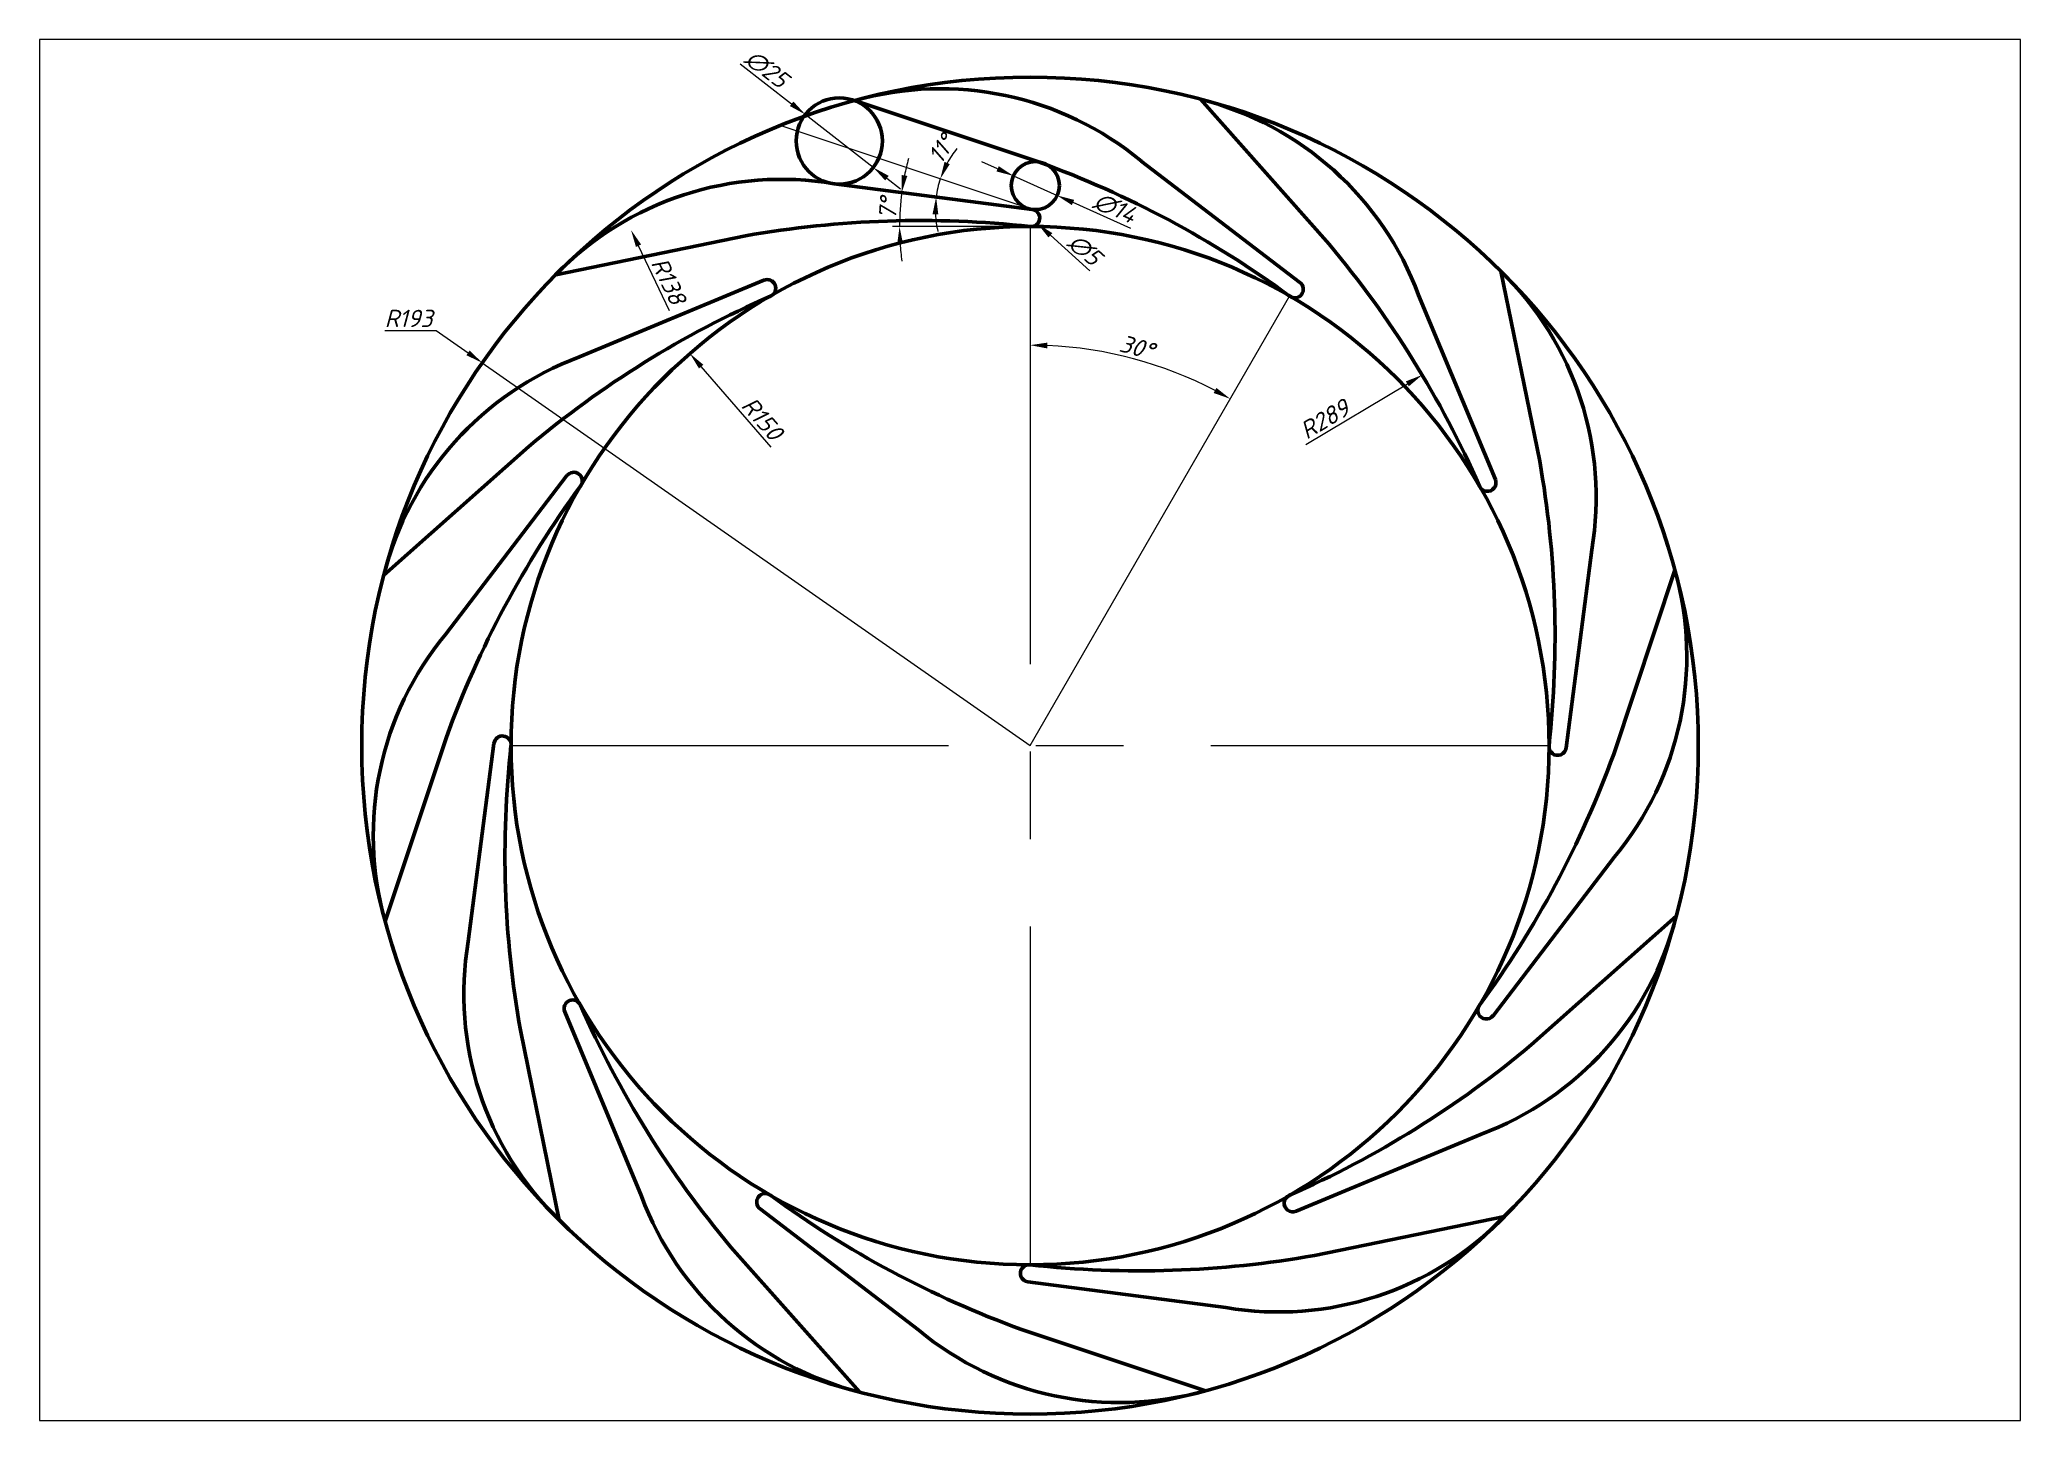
# Paper-space layout 'Лист1' of a CAD drawing. Header units: millimetres. Extents: x 0 to 287, y 0 to 200.
# The model-space entities are those that its viewports show. They can reach past a viewport. Long polylines and large blocks are cut down to what shows.
import ezdxf

# ---------------------------------------------------------------- set-up
doc = ezdxf.new("R2010")
doc.units = ezdxf.units.MM
doc.linetypes.add('осевая', pattern=[50.8, 31.75, -6.35, 6.35, -6.35])
doc.layers.get('0').update_dxf_attribs({"lineweight": 53})
doc.layers.add('Оси', color=7, linetype='осевая', lineweight=20)
doc.layers.add('Размеры', color=7, linetype='Continuous', lineweight=20)
doc.styles.add('ADRF1', font='isocpeur.ttf', dxfattribs={"oblique": 15})
doc.dimstyles.new('гост', dxfattribs={"dimtxt": 5, "dimasz": 5, "dimexe": 2, "dimexo": 0, "dimgap": 1, "dimtad": 1, "dimdec": 0, "dimtxsty": 'ADRF1', "dimcen": 2.5, "dimadec": 0, "dimazin": 0, "dimtfac": 1, "dimtdec": 0, "dimtmove": 0, "dimatfit": 3, "dimfxl": 1, "dimlwd": 20, "dimlwe": 20, "dimarcsym": 0})
doc.dimstyles.new('гост$4', dxfattribs={"dimtxt": 5, "dimasz": 5, "dimexe": 2, "dimexo": 0, "dimgap": 1, "dimtad": 2, "dimtoh": 1, "dimdec": 0, "dimtxsty": 'ADRF1', "dimcen": 0, "dimadec": 0, "dimazin": 0, "dimtfac": 1, "dimtdec": 0, "dimtofl": 0, "dimtmove": 0, "dimatfit": 3, "dimfxl": 1, "dimlwd": 20, "dimlwe": 20, "dimarcsym": 2})

# ---------------------------------------------------------------- blocks, each defined once
blk = doc.blocks.new('*D31')
at = {"layer": 'Defpoints', "color": 0, "transparency": 16777216}
for p in [(317.54, 489.04), (336.7, 483.25), (374.77, 481.61), (354.13, 476.7), (374.13, 476.7)]:
    blk.add_point(p, dxfattribs=at)
at = {"layer": 'Размеры', "color": 0, "linetype": 'Continuous', "lineweight": 20, "transparency": 16777216}
blk.add_line((354.13, 476.7), (334.42, 476.7), dxfattribs=at)
for start, end in [(165.085, 168.8441), (172.6031, 180), (183.759, 187.518)]:
    blk.add_arc((412.64, 476.7), 76.22, start, end, dxfattribs=at)
at = {"layer": 'Размеры', "color": 0, "transparency": 16777216}
for points in [[(338.68, 491.31), (337.04, 491.58), (337.05, 486.51)], [(335.75, 471.67), (337.41, 471.73), (336.42, 476.7)]]:
    blk.add_solid(points, dxfattribs=at)
at = {"layer": 'Размеры', "color": 0, "transparency": 16777216, "insert": (333.08, 481.84), "char_height": 5, "attachment_point": 5, "rotation": 86.3015, "style": 'ADRF1'}
blk.add_mtext('7°', dxfattribs=at)
blk = doc.blocks.new('*D32')
at = {"layer": 'Defpoints', "color": 0, "transparency": 16777216}
for p in [(301.95, 505.84), (317.54, 489.04), (347.27, 486.99), (374.77, 481.61), (374.77, 481.61)]:
    blk.add_point(p, dxfattribs=at)
at = {"layer": 'Размеры', "color": 0, "linetype": 'Continuous', "lineweight": 20, "transparency": 16777216}
for start, end in [(141.1207, 151.3603), (161.6, 172.6031), (182.8427, 193.0824)]:
    blk.add_arc((374.77, 481.61), 28.01, start, end, dxfattribs=at)
at = {"layer": 'Размеры', "color": 0, "transparency": 16777216}
for points in [[(350.94, 494.71), (349.42, 495.37), (348.18, 490.46)], [(345.95, 480.26), (347.62, 480.19), (346.99, 485.22)]]:
    blk.add_solid(points, dxfattribs=at)
at = {"layer": 'Размеры', "color": 0, "transparency": 16777216, "insert": (348.53, 499.08), "char_height": 5, "attachment_point": 5, "rotation": 56.3469, "style": 'ADRF1'}
blk.add_mtext('11°', dxfattribs=at)
blk = doc.blocks.new('*D33')
at = {"layer": 'Defpoints', "color": 0, "transparency": 16777216}
for p in [(369.32, 491.33), (382, 485.66)]:
    blk.add_point(p, dxfattribs=at)
at = {"layer": 'Размеры', "color": 0, "linetype": 'Continuous', "lineweight": 20, "transparency": 16777216}
for p, q in [((364.76, 493.37), (360.2, 495.41)), ((369.32, 491.33), (382, 485.66)), ((403.3, 476.13), (386.56, 483.62))]:
    blk.add_line(p, q, dxfattribs=at)
at = {"layer": 'Размеры', "color": 0, "transparency": 16777216}
for points in [[(365.1, 494.13), (364.42, 492.61), (369.32, 491.33)], [(386.9, 484.38), (386.22, 482.86), (382, 485.66)]]:
    blk.add_solid(points, dxfattribs=at)
at = {"layer": 'Размеры', "color": 0, "transparency": 16777216, "insert": (398.64, 482.05), "char_height": 5, "attachment_point": 5, "rotation": 335.9023, "style": 'ADRF1'}
blk.add_mtext('∅14', dxfattribs=at)
blk = doc.blocks.new('*D34')
at = {"layer": 'Defpoints', "color": 0, "transparency": 16777216}
for p in [(309.18, 509.07), (328.83, 493.75)]:
    blk.add_point(p, dxfattribs=at)
at = {"layer": 'Размеры', "color": 0, "linetype": 'Continuous', "lineweight": 20, "transparency": 16777216}
for p, q in [((290.38, 523.73), (305.24, 512.14)), ((328.83, 493.75), (309.18, 509.07)), ((332.77, 490.68), (336.71, 487.6))]:
    blk.add_line(p, q, dxfattribs=at)
at = {"layer": 'Размеры', "color": 0, "transparency": 16777216}
for points in [[(305.75, 512.8), (304.73, 511.49), (309.18, 509.07)], [(333.28, 491.33), (332.26, 490.02), (328.83, 493.75)]]:
    blk.add_solid(points, dxfattribs=at)
at = {"layer": 'Размеры', "color": 0, "transparency": 16777216, "insert": (297.99, 522.23), "char_height": 5, "attachment_point": 5, "rotation": 322.0544, "style": 'ADRF1'}
blk.add_mtext('∅25', dxfattribs=at)
blk = doc.blocks.new('*D35')
at = {"layer": 'Defpoints', "color": 0, "transparency": 16777216}
for p in [(374.13, 476.7), (449.13, 456.6), (413.71, 435.44), (374.13, 326.7), (374.13, 176.7)]:
    blk.add_point(p, dxfattribs=at)
at = {"layer": 'Размеры', "color": 0, "linetype": 'Continuous', "lineweight": 20, "transparency": 16777216}
blk.add_arc((374.13, 326.7), 115.72, 62.4758, 87.5242, dxfattribs=at)
at = {"layer": 'Размеры', "color": 0, "transparency": 16777216}
for points in [[(379.11, 441.47), (379.14, 443.14), (374.13, 442.41)], [(428.01, 430.05), (427.2, 428.59), (431.99, 426.91)]]:
    blk.add_solid(points, dxfattribs=at)
at = {"layer": 'Размеры', "color": 0, "transparency": 16777216, "insert": (404.98, 441.85), "char_height": 5, "attachment_point": 5, "rotation": 345, "style": 'ADRF1'}
blk.add_mtext('30°', dxfattribs=at)
blk = doc.blocks.new('*D36')
at = {"layer": 'Defpoints', "color": 0, "transparency": 16777216}
for p in [(275.82, 439.99), (374.13, 326.7)]:
    blk.add_point(p, dxfattribs=at)
at = {"layer": 'Размеры', "color": 0, "linetype": 'Continuous', "lineweight": 20, "transparency": 16777216}
blk.add_line((299.28, 412.94), (279.09, 436.21), dxfattribs=at)
at = {"layer": 'Размеры', "color": 0, "transparency": 16777216}
blk.add_solid([(279.72, 436.76), (278.46, 435.66), (275.82, 439.99)], dxfattribs=at)
at = {"layer": 'Размеры', "color": 0, "transparency": 16777216, "insert": (296.74, 421.22), "char_height": 5, "attachment_point": 5, "rotation": 310.9513, "style": 'ADRF1'}
blk.add_mtext('R150', dxfattribs=at)
blk = doc.blocks.new('*D37')
at = {"layer": 'Defpoints', "color": 0, "transparency": 16777216}
for p in [(215.81, 437.32), (374.13, 326.7)]:
    blk.add_point(p, dxfattribs=at)
at = {"layer": 'Размеры', "color": 0, "linetype": 'Continuous', "lineweight": 20, "transparency": 16777216}
for p, q in [((187.62, 446.64), (202.46, 446.64)), ((202.46, 446.64), (211.71, 440.18))]:
    blk.add_line(p, q, dxfattribs=at)
at = {"layer": 'Размеры', "color": 0, "transparency": 16777216}
blk.add_solid([(212.19, 440.86), (211.23, 439.5), (215.81, 437.32)], dxfattribs=at)
at = {"layer": 'Размеры', "color": 0, "transparency": 16777216, "insert": (194.54, 450.14), "char_height": 5, "attachment_point": 5, "style": 'ADRF1'}
blk.add_mtext('R193', dxfattribs=at)
blk = doc.blocks.new('*D38')
at = {"layer": 'Defpoints', "color": 0, "transparency": 16777216}
for p in [(258.83, 475.67), (318.04, 351.3)]:
    blk.add_point(p, dxfattribs=at)
at = {"layer": 'Размеры', "color": 0, "linetype": 'Continuous', "lineweight": 20, "transparency": 16777216}
blk.add_line((269.94, 452.34), (260.98, 471.15), dxfattribs=at)
at = {"layer": 'Размеры', "color": 0, "transparency": 16777216}
blk.add_solid([(261.73, 471.51), (260.23, 470.79), (258.83, 475.67)], dxfattribs=at)
at = {"layer": 'Размеры', "color": 0, "transparency": 16777216, "insert": (269.69, 460.99), "char_height": 5, "attachment_point": 5, "rotation": 295.4607, "style": 'ADRF1'}
blk.add_mtext('R138', dxfattribs=at)
blk = doc.blocks.new('*D39')
at = {"layer": 'Defpoints', "color": 0, "transparency": 16777216}
for p in [(487.47, 433.8), (239.1, 285.36)]:
    blk.add_point(p, dxfattribs=at)
at = {"layer": 'Размеры', "color": 0, "linetype": 'Continuous', "lineweight": 20, "transparency": 16777216}
blk.add_line((453.82, 413.68), (483.18, 431.23), dxfattribs=at)
at = {"layer": 'Размеры', "color": 0, "transparency": 16777216}
blk.add_solid([(482.75, 431.95), (483.61, 430.52), (487.47, 433.8)], dxfattribs=at)
at = {"layer": 'Размеры', "color": 0, "transparency": 16777216, "insert": (459.25, 421.01), "char_height": 5, "attachment_point": 5, "rotation": 30.8637, "style": 'ADRF1'}
blk.add_mtext('R289', dxfattribs=at)

msp = doc.modelspace()

# ---------------------------------------------------------------- linework, layer by layer
for p, q in [((376.55, 495.38), (323.42, 513.06)), ((460.57, 471.57), (423.39, 513.44)), ((452.14, 460.54), (406.29, 495.59)), ((374.77, 481.61), (317.54, 489.04)), ((291.89, 473.99), (237.1, 462.75)), ((521.43, 408.94), (510.17, 463.79)), ((297.22, 461.18), (243.95, 439)), ((508.61, 403.6), (486.43, 456.88)), ((229.26, 413.14), (187.38, 375.96)), ((240.29, 404.71), (205.24, 358.86)), ((529.05, 326.06), (536.47, 383.29)), ((542.81, 324.27), (560.49, 377.41)), ((205.44, 329.12), (187.77, 275.99)), ((219.21, 327.33), (211.78, 270.1)), ((507.97, 248.68), (543.02, 294.53)), ((519, 240.25), (560.88, 277.43)), ((239.65, 249.79), (261.83, 196.51)), ((226.83, 244.45), (238.09, 189.6)), ((451.03, 192.21), (504.31, 214.39)), ((296.12, 192.85), (341.96, 157.8)), ((456.37, 179.4), (511.22, 190.66)), ((287.68, 181.82), (324.86, 139.95)), ((373.49, 171.78), (430.72, 164.35)), ((371.7, 158.01), (424.84, 140.33))]:
    msp.add_line(p, q)
for centre, radius in [((374.13, 326.7), 193.14), ((319, 501.41), 12.45), ((375.66, 488.5), 6.94), ((374.13, 326.7), 150)]:
    msp.add_circle(centre, radius)
for centre, radius, start, end in [((348.24, 425.48), 91.03, 50.3718, 105.8218), ((401.1, 425.19), 91.03, 20.3718, 75.8218), ((277.86, 223.38), 289.35, 53.7067, 70.0559), ((302.31, 399.3), 91.03, 80.3718, 135.8218), ((374.45, 479.15), 2.48, 262.6, 82.6), ((342.41, 189.09), 289.35, 83.7067, 100.0559), ((239.1, 285.36), 289.35, 23.7067, 40.0559), ((446.73, 398.51), 91.03, 350.3718, 45.8218), ((298.18, 458.89), 2.48, 292.6, 112.6), ((450.63, 458.57), 2.48, 232.6, 52.6), ((415.46, 191.67), 289.35, 113.7067, 130.0559), ((275.63, 353.66), 91.03, 110.3718, 165.8218), ((236.52, 358.41), 289.35, 353.7067, 10.0559), ((477.44, 230.42), 289.35, 143.7067, 160.0559), ((242.25, 403.2), 2.48, 322.6, 142.6), ((506.32, 402.65), 2.48, 202.6, 22.6), ((472.91, 352.59), 91.03, 320.3718, 15.8218), ((275.34, 300.8), 91.03, 140.3718, 195.8218), ((221.67, 327.02), 2.48, 352.6, 172.6), ((511.73, 294.98), 289.35, 173.7067, 190.0559), ((526.59, 326.38), 2.48, 172.6, 352.6), ((270.82, 422.97), 289.35, 323.7067, 340.0559), ((472.62, 299.73), 91.03, 290.3718, 345.8218), ((301.52, 254.88), 91.03, 170.3718, 225.8218), ((241.94, 250.74), 2.48, 22.6, 202.6), ((509.16, 368.03), 289.35, 203.7067, 220.0559), ((506, 250.19), 2.48, 142.6, 322.6), ((332.79, 461.72), 289.35, 293.7067, 310.0559), ((347.16, 228.2), 91.03, 200.3718, 255.8218), ((297.62, 194.82), 2.48, 52.6, 232.6), ((470.4, 430.01), 289.35, 233.7067, 250.0559), ((450.08, 194.5), 2.48, 112.6, 292.6), ((445.94, 254.09), 91.03, 260.3718, 315.8218), ((405.85, 464.3), 289.35, 263.7067, 280.0559), ((373.81, 174.24), 2.48, 82.6, 262.6), ((400.02, 227.91), 91.03, 230.3718, 285.8218)]:
    msp.add_arc(centre, radius, start, end)
at = {"layer": 'Оси'}
for p, q in [((374.77, 481.61), (301.95, 505.84)), ((374.13, 476.7), (374.13, 176.7)), ((224.13, 326.7), (524.13, 326.7))]:
    msp.add_line(p, q, dxfattribs=at)
at = {"layer": 'Размеры'}
for p, q in [((374.13, 476.7), (354.13, 476.7)), ((374.13, 326.7), (449.13, 456.6)), ((215.81, 437.32), (374.13, 326.7))]:
    msp.add_line(p, q, dxfattribs=at)
at = {"layer": 'Размеры', "linetype": 'Continuous', "lineweight": 20}
msp.add_line((391.44, 463.92), (380.02, 474.16), dxfattribs=at)
at = {"layer": 'Размеры'}
msp.add_solid([(380.57, 474.78), (379.46, 473.54), (376.29, 477.5)], dxfattribs=at)

# ---------------------------------------------------------------- texts
at = {"layer": 'Размеры', "insert": (389.93, 469.98), "char_height": 5, "attachment_point": 5, "rotation": 318.1308, "style": 'ADRF1'}
msp.add_mtext('∅5', dxfattribs=at)

# ---------------------------------------------------------------- dimensions: what is measured, and where the dimension line sits
at = {"layer": 'Размеры'}
for p1, p2, picture, middle in [((328.83, 493.75), (309.18, 509.07), '*D34', (297.99, 522.23)), ((369.32, 491.33), (382, 485.66), '*D33', (398.64, 482.05))]:
    dim = msp.add_diameter_dim_2p(p1=p1, p2=p2, dimstyle='гост', dxfattribs=at)
    dim.commit()
    dim.dimension.update_dxf_attribs({"geometry": picture, "text_midpoint": middle})
dim = msp.add_angular_dim_2l(base=(347.27, 486.99), line1=((374.77, 481.61), (301.95, 505.84)), line2=((374.77, 481.61), (317.54, 489.04)), dimstyle='гост', dxfattribs=at)
dim.commit()
dim.dimension.update_dxf_attribs({"geometry": '*D32', "text_midpoint": (351.45, 497.14), "dimtype": 162})
for base, line1, line2, picture, middle in [((336.7, 483.25), ((374.13, 476.7), (354.13, 476.7)), ((374.77, 481.61), (317.54, 489.04)), '*D31', (333.08, 481.84)), ((413.71, 435.44), ((374.13, 476.7), (374.13, 176.7)), ((374.13, 326.7), (449.13, 456.6)), '*D35', (404.98, 441.85))]:
    dim = msp.add_angular_dim_2l(base=base, line1=line1, line2=line2, dimstyle='гост', dxfattribs=at)
    dim.commit()
    dim.dimension.update_dxf_attribs({"geometry": picture, "text_midpoint": middle})
for center, mpoint, picture, middle in [((318.04, 351.3), (258.83, 475.67), '*D38', (266.53, 459.49)), ((374.13, 326.7), (215.81, 437.32), '*D37', (194.54, 446.64)), ((374.13, 326.7), (275.82, 439.99), '*D36', (294.09, 418.92)), ((239.1, 285.36), (487.47, 433.8), '*D39', (461.04, 418))]:
    dim = msp.add_radius_dim(center=center, mpoint=mpoint, dimstyle='гост$4', dxfattribs=at)
    dim.commit()
    dim.dimension.update_dxf_attribs({"geometry": picture, "text_midpoint": middle, "dimtype": 164})

psp = doc.layouts.new('Лист1')

# ---------------------------------------------------------------- viewports
at = {"layer": '0', "view_target_point": (369.86, 319.14)}
psp.add_viewport(center=(143.44, 99.96), size=(286.87, 199.9192), view_center_point=(4.27, 12.08), view_height=398.9421, dxfattribs=at)

doc.saveas('drawing.dxf')
